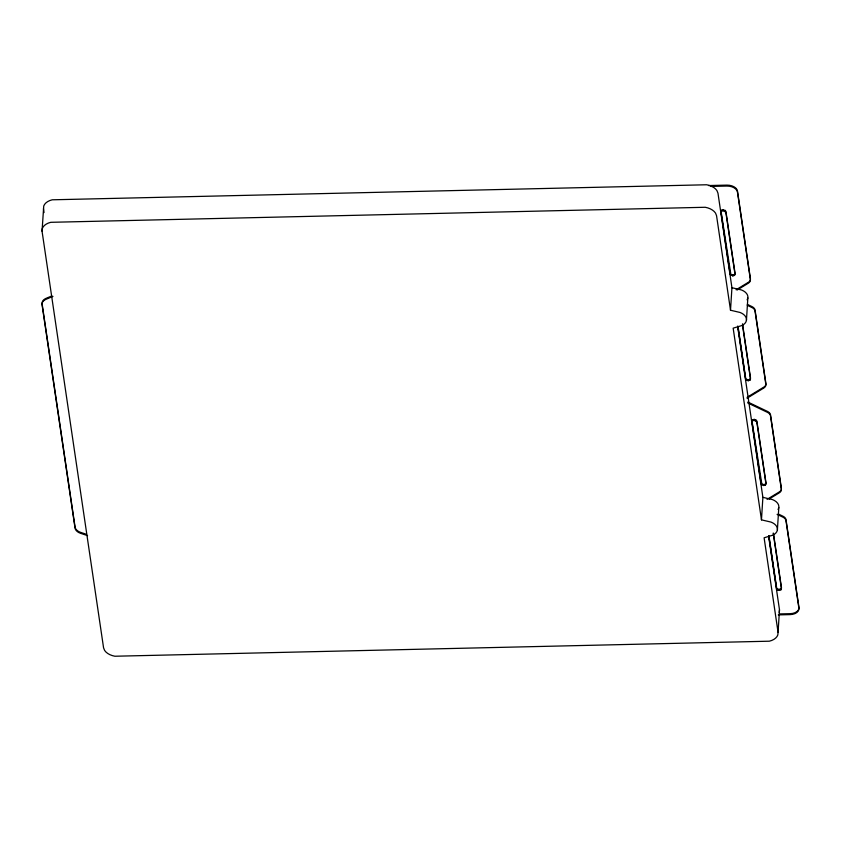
<?xml version="1.0" encoding="UTF-8"?>
<svg xmlns="http://www.w3.org/2000/svg" width="841" height="841" viewBox="0 0 841 841"><rect width="100%" height="100%" fill="white"/><g stroke="black" fill="none" stroke-linecap="round" stroke-linejoin="round"><path stroke-width="1.26" d="M42.05 231.191L43.732 206.013A14.675 9.335 3.6 0 1 52.216 199.801L706.671 184.768A14.675 9.335 3.6 0 1 716.921 190.56L717.972 193.188L731.933 287.727L730.514 310.234L740.038 312.463A12.321 7.842 3.6 0 1 741.962 325.52L733.163 328.169L761.473 519.854L770.987 522.082A12.321 7.842 3.6 0 1 772.921 535.139L764.112 537.788L778.072 632.316L777.809 634.987A14.675 9.335 3.6 0 1 769.336 641.199L114.87 656.232A14.675 9.335 3.6 0 1 104.62 650.44L103.569 647.812L42.05 231.191L42.313 228.531A14.675 9.335 3.6 0 1 50.796 222.308L705.252 207.275A14.675 9.335 3.6 0 1 715.512 213.067L716.553 215.695L730.514 310.234M721.536 211.186L721.599 210.239L723.239 209.745L725.888 211.249L735.066 273.357L734.456 275.406L732.816 275.901L730.156 274.408L720.989 212.3L721.536 211.186L723.176 210.692L725.836 212.184L735.002 274.292L734.456 275.406M723.176 210.692L723.239 209.745M724.963 211.102L725.016 210.166M731.029 275.491L721.052 211.354L721.599 210.239M732.816 275.901L732.868 274.965L734.519 274.471M746.44 320.4L747.849 297.893M742.456 324.752L750.477 379.102L749.93 380.216L748.29 380.71L746.514 380.3L745.694 378.271L738.051 326.518M748.29 380.71L748.343 379.775L749.993 379.28L750.54 378.166L742.519 323.817M749.93 380.216L749.993 379.28M752.495 420.805L752.548 419.859L754.198 419.365L756.847 420.868L766.014 482.976L765.415 485.026L763.765 485.52L761.116 484.027L751.938 421.919L752.495 420.805L754.135 420.311L756.784 421.804L765.962 483.911L765.415 485.026M754.135 420.311L754.198 419.365M755.912 420.721L755.975 419.785M761.988 485.11L752.001 420.973L752.548 419.859M761.473 519.854L762.882 497.346L737.641 326.382M763.765 485.52L763.828 484.584L765.468 484.09M777.389 530.019L778.808 507.512M773.215 533.078L781.436 588.721L780.89 589.835L779.239 590.329L777.462 589.909L776.653 587.891L769.01 536.138M779.239 590.329L779.302 589.394L780.953 588.9L781.499 587.785L773.468 533.436M778.072 632.316L779.491 609.809L768.59 536.001M780.89 589.835L780.953 588.9M779.229 612.469L779.491 609.809M736.106 289.756L748.364 282.292A7.306 4.647 3.6 0 0 750.424 278.665L737.504 191.117A9.745 6.192 3.6 0 0 726.897 185.125L708.511 185.546M737.168 290.019L748.301 283.228A7.306 4.647 3.6 0 0 750.372 279.601L737.441 192.053A9.745 6.192 3.6 0 0 726.834 186.061L711.076 186.429M747.134 397.278L763.838 387.102A7.306 4.647 3.6 0 0 765.909 383.475L755.071 310.077A7.306 4.647 3.6 0 0 751.949 306.576L747.334 304.368M747.071 398.214L763.775 388.037A7.306 4.647 3.6 0 0 765.846 384.411L755.008 311.023A7.306 4.647 3.6 0 0 751.886 307.512L747.281 305.315M767.066 499.375L779.313 491.911A7.306 4.647 3.6 0 0 781.384 488.285L770.545 414.886A7.306 4.647 3.6 0 0 767.423 411.386L747.838 402.04M769.231 498.955L779.26 492.847A7.306 4.647 3.6 0 0 781.321 489.22L770.482 415.832A7.306 4.647 3.6 0 0 767.36 412.321L747.775 402.976M51.89 295.937L46.16 298.313A9.745 6.192 3.6 0 0 42.113 303.811L75.091 527.139A9.745 6.192 3.6 0 0 80.736 532.416L86.476 534.308M52.972 296.4L46.108 299.259A9.745 6.192 3.6 0 0 42.05 304.747L75.038 528.085A9.745 6.192 3.6 0 0 80.673 533.352L87.569 535.622M779.67 613.919L790.183 613.678A9.745 6.192 3.6 0 0 798.95 607.244L786.02 519.696A7.306 4.647 3.6 0 0 782.897 516.185L778.293 513.988M778.303 614.887L790.12 614.613A9.745 6.192 3.6 0 0 798.887 608.18L785.967 520.632A7.306 4.647 3.6 0 0 782.845 517.131L777.084 514.377M731.092 274.544L732.868 274.965M731.933 287.727L741.457 289.956A12.321 7.842 3.6 0 1 747.113 299.869M746.566 379.354L748.343 379.775M762.041 484.164L763.828 484.584M762.882 497.346L772.406 499.565A12.321 7.842 3.6 0 1 778.062 509.488M777.526 588.973L779.302 589.394M746.514 380.3L745.641 379.217L737.799 326.161M777.462 589.909L776.59 588.837L768.758 535.78M43.469 208.684L44.037 212.573"/></g></svg>
